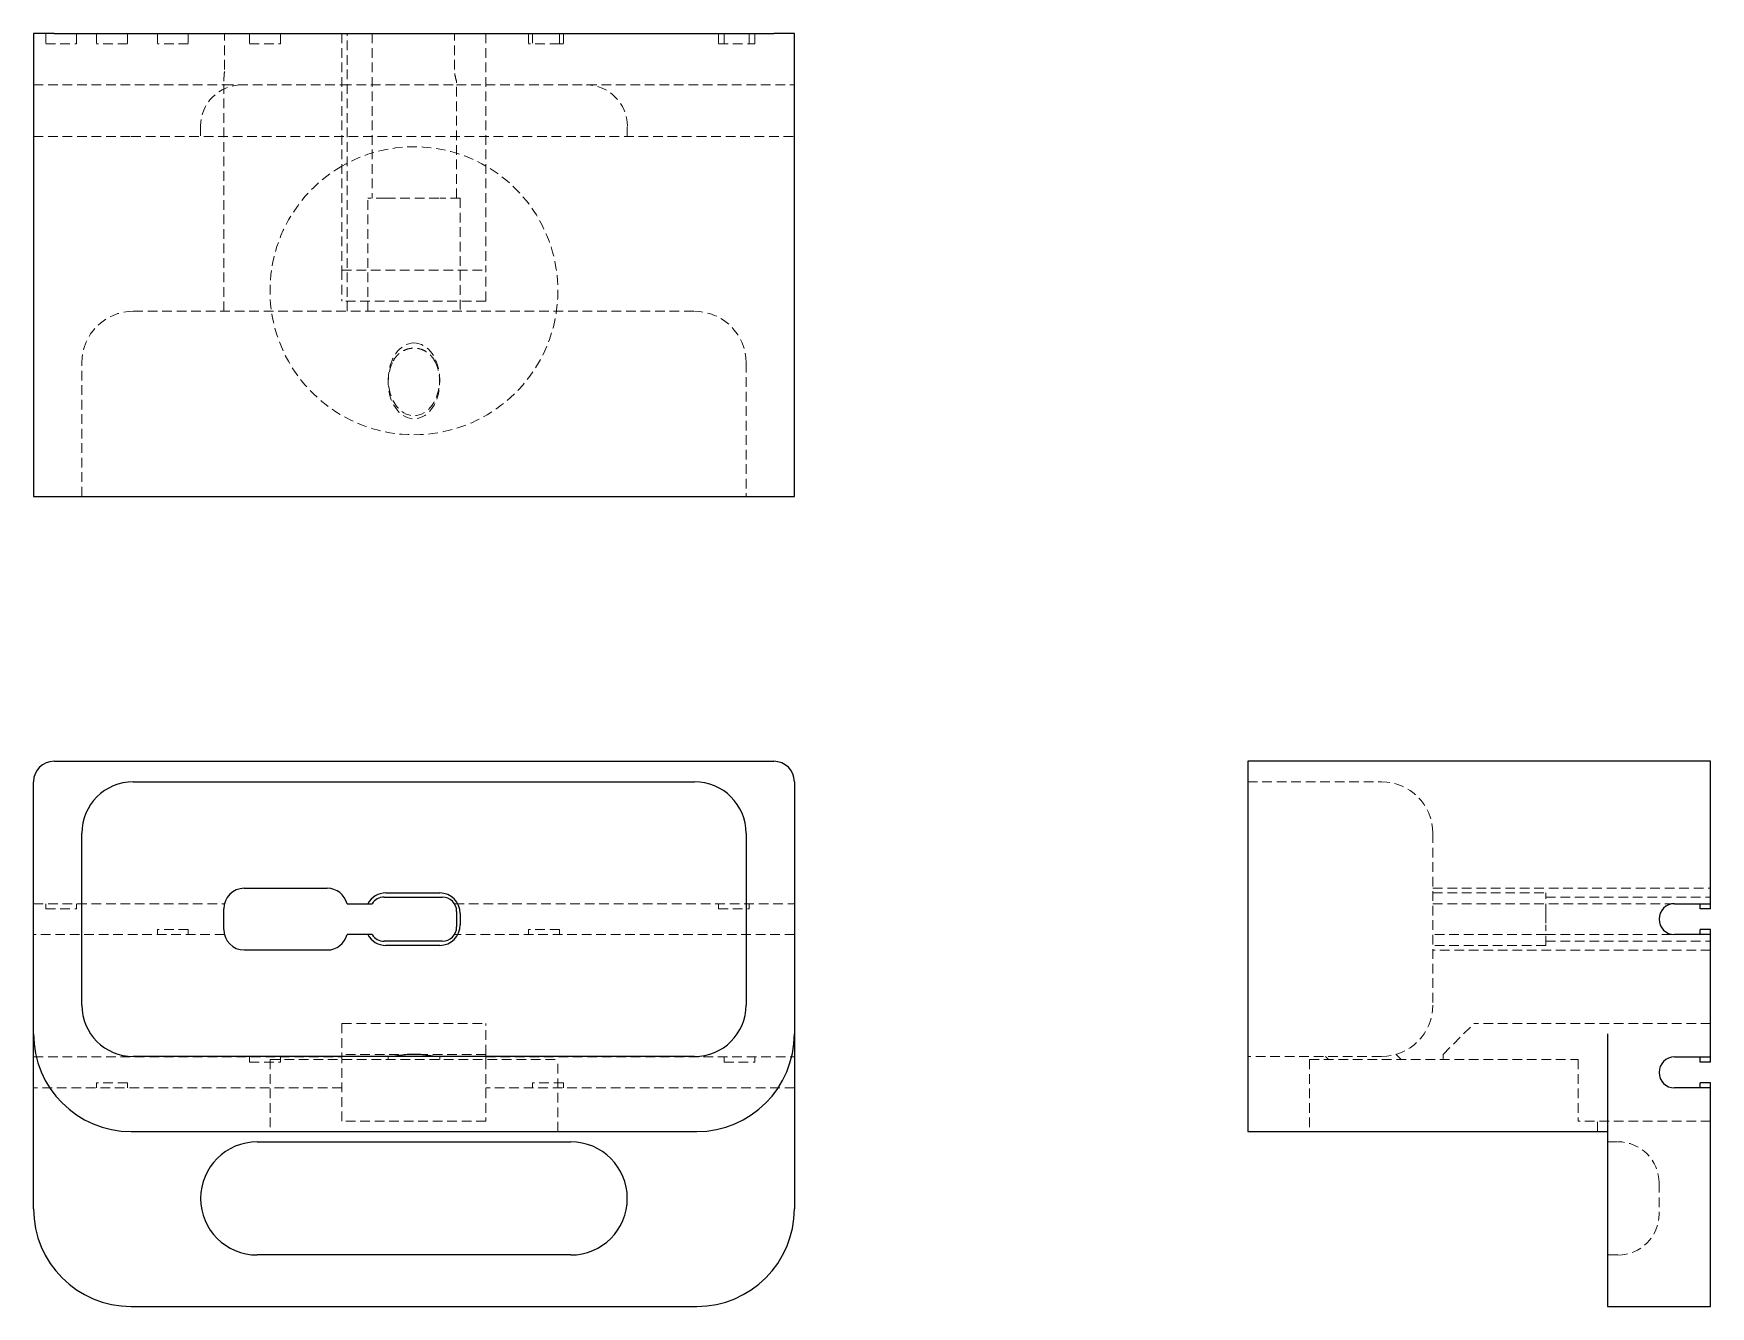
# Model space of a CAD drawing. Header units: millimetres. Extents: x 33 to 253, y 21 to 188.
import ezdxf

# ---------------------------------------------------------------- set-up
doc = ezdxf.new("R2010")
doc.units = ezdxf.units.MM
doc.linetypes.add('HIDDEN', pattern=[1.905, 1.27, -0.635])

msp = doc.modelspace()

# ---------------------------------------------------------------- linework, layer by layer
at = {"color": 7, "linetype": 'Continuous', "lineweight": 25}
for p, q in [((33, 188.41), (33, 127.59)), ((35.7, 188.41), (33, 188.41)), ((35.7, 188.41), (130.3, 188.41)), ((133, 188.41), (130.3, 188.41)), ((133, 127.59), (133, 188.41)), ((33, 127.59), (35.7, 127.59)), ((35.7, 127.59), (130.3, 127.59)), ((130.3, 127.59), (133, 127.59)), ((35.7, 92.81), (130.3, 92.81)), ((253.41, 92.81), (192.59, 92.81)), ((192.59, 92.81), (192.59, 90.11)), ((253.41, 90.11), (253.41, 92.81)), ((33, 57), (33, 90.11)), ((46.11, 90.11), (119.89, 90.11)), ((133, 90.11), (133, 57)), ((192.59, 90.11), (192.59, 57)), ((253.41, 74.09), (253.41, 90.11)), ((39.35, 60.78), (39.35, 83.35)), ((126.65, 83.35), (126.65, 60.78)), ((60.7, 76.12), (71.6, 76.12)), ((79.09, 74.97), (86.72, 74.97)), ((79.3, 75.51), (86.38, 75.51)), ((58, 70.72), (58, 73.42)), ((74.22, 74.09), (76.92, 74.09)), ((76.92, 74.09), (77.49, 74.09)), ((88.6, 73.08), (88.6, 71.05)), ((89.08, 72.81), (89.08, 71.32)), ((248.68, 74.09), (253.41, 74.09)), ((252.05, 73.42), (252.05, 74.09)), ((253.41, 73.42), (252.05, 73.42)), ((253.41, 73.42), (253.41, 74.09)), ((252.05, 70.04), (252.05, 70.72)), ((253.41, 70.72), (252.05, 70.72)), ((253.41, 70.04), (253.41, 70.72)), ((76.92, 70.04), (74.22, 70.04)), ((77.49, 70.04), (76.92, 70.04)), ((86.72, 69.17), (79.09, 69.17)), ((86.38, 68.62), (79.3, 68.62)), ((253.41, 70.04), (248.68, 70.04)), ((253.41, 53.96), (253.41, 70.04)), ((71.6, 68.01), (60.7, 68.01)), ((33, 34.03), (33, 57)), ((133, 57), (133, 34.03)), ((192.59, 57), (192.59, 44.16)), ((239.89, 57), (239.89, 34.03)), ((119.89, 54.03), (46.11, 54.03)), ((248.68, 53.96), (253.41, 53.96)), ((252.05, 53.28), (252.05, 53.96)), ((253.41, 53.28), (252.05, 53.28)), ((253.41, 53.28), (253.41, 53.96)), ((253.41, 49.91), (248.68, 49.91)), ((252.05, 49.91), (252.05, 50.58)), ((253.41, 50.58), (252.05, 50.58)), ((253.41, 49.91), (253.41, 50.58)), ((253.41, 34.03), (253.41, 49.91)), ((45.84, 44.16), (120.16, 44.16)), ((192.59, 44.16), (239.89, 44.16)), ((62.39, 42.81), (103.61, 42.81)), ((239.89, 34.03), (239.89, 21.19)), ((253.41, 21.19), (253.41, 34.03)), ((103.61, 27.95), (62.39, 27.95)), ((45.84, 21.19), (120.16, 21.19)), ((239.89, 21.19), (253.41, 21.19))]:
    msp.add_line(p, q, dxfattribs=at)
at = {"color": 7, "linetype": 'HIDDEN', "lineweight": 18}
for p, q in [((34.6, 188.41), (34.6, 187.05)), ((38.66, 187.05), (38.66, 188.41)), ((41.28, 188.41), (41.28, 187.05)), ((45.33, 188.41), (45.33, 187.05)), ((49.28, 188.41), (49.28, 187.05)), ((53.34, 188.41), (53.34, 187.05)), ((58.09, 183.68), (58.09, 188.41)), ((61.4, 188.41), (61.4, 187.05)), ((65.45, 187.05), (65.45, 188.41)), ((73.54, 188.41), (73.54, 157.32)), ((74.22, 151.92), (74.22, 188.41)), ((77.49, 188.41), (77.49, 166.78)), ((88.31, 183.68), (88.31, 188.41)), ((92.46, 188.41), (92.46, 157.32)), ((98.07, 188.41), (98.07, 187.05)), ((98.59, 188.41), (98.59, 187.05)), ((102.12, 188.41), (102.12, 187.05)), ((102.64, 188.41), (102.64, 187.05)), ((123.01, 188.41), (123.01, 187.05)), ((123.76, 188.41), (123.76, 187.05)), ((127.06, 187.05), (127.06, 188.41)), ((127.81, 187.05), (127.81, 188.41)), ((34.6, 187.05), (38.66, 187.05)), ((45.33, 187.05), (41.28, 187.05)), ((53.34, 187.05), (49.28, 187.05)), ((61.4, 187.05), (65.45, 187.05)), ((102.12, 187.05), (98.07, 187.05)), ((102.64, 187.05), (102.12, 187.05)), ((123.01, 187.05), (127.06, 187.05)), ((127.06, 187.05), (127.81, 187.05)), ((33, 181.65), (58, 181.65)), ((58, 151.92), (58, 182.16)), ((58, 181.65), (73.54, 181.65)), ((73.54, 181.65), (88.6, 181.65)), ((88.6, 166.78), (88.6, 181.92)), ((88.6, 181.65), (133, 181.65)), ((33, 174.89), (45.84, 174.89)), ((45.84, 174.89), (120.16, 174.89)), ((54.96, 176.24), (54.96, 174.89)), ((111.04, 174.89), (111.04, 176.24)), ((120.16, 174.89), (133, 174.89)), ((79.3, 166.78), (76.92, 166.78)), ((76.92, 151.92), (76.92, 166.78)), ((79.3, 166.78), (86.38, 166.78)), ((89.08, 166.78), (86.38, 166.78)), ((89.08, 166.78), (89.08, 151.92)), ((73.54, 157.32), (92.46, 157.32)), ((73.54, 157.32), (73.54, 153.27)), ((92.46, 153.27), (92.46, 157.32)), ((92.46, 153.27), (73.54, 153.27)), ((46.11, 151.92), (119.89, 151.92)), ((39.35, 127.59), (39.35, 145.16)), ((126.65, 145.16), (126.65, 127.59)), ((79.62, 142.98), (79.62, 142.57)), ((86.38, 142.57), (86.38, 142.98)), ((192.59, 90.11), (210.16, 90.11)), ((216.92, 83.35), (216.92, 60.78)), ((216.92, 76.12), (253.41, 76.12)), ((216.92, 75.51), (231.78, 75.51)), ((231.78, 72.81), (231.78, 75.51)), ((231.78, 74.97), (253.41, 74.97)), ((33, 74.09), (58.09, 74.09)), ((34.6, 74.09), (34.6, 73.42)), ((34.6, 73.42), (38.66, 73.42)), ((38.66, 73.42), (38.66, 74.09)), ((88.31, 74.09), (133, 74.09)), ((123.01, 74.09), (123.01, 73.42)), ((123.01, 73.42), (127.06, 73.42)), ((127.06, 73.42), (127.06, 74.09)), ((216.92, 74.09), (231.78, 74.09)), ((248.68, 74.09), (231.78, 74.09)), ((231.78, 72.81), (231.78, 71.32)), ((53.34, 70.72), (49.28, 70.72)), ((49.28, 70.72), (49.28, 70.04)), ((53.34, 70.04), (53.34, 70.72)), ((102.12, 70.72), (98.07, 70.72)), ((98.07, 70.72), (98.07, 70.04)), ((102.12, 70.04), (102.12, 70.72)), ((231.78, 68.62), (231.78, 71.32)), ((58.09, 70.04), (33, 70.04)), ((133, 70.04), (88.31, 70.04)), ((231.78, 70.04), (216.92, 70.04)), ((231.78, 68.62), (216.92, 68.62)), ((231.78, 70.04), (248.68, 70.04)), ((231.78, 69.17), (253.41, 69.17)), ((253.41, 68.01), (216.92, 68.01)), ((73.54, 58.35), (73.54, 54.3)), ((73.54, 58.35), (92.46, 58.35)), ((92.46, 54.3), (92.46, 58.35)), ((218.27, 54.3), (222.32, 58.35)), ((253.41, 58.35), (222.32, 58.35)), ((33, 53.96), (73.54, 53.96)), ((61.4, 53.96), (61.4, 53.28)), ((61.4, 53.28), (65.45, 53.28)), ((64.08, 53.62), (101.92, 53.62)), ((64.08, 53.62), (64.08, 44.16)), ((65.45, 53.28), (65.45, 53.96)), ((92.46, 54.3), (73.54, 54.3)), ((73.54, 54.3), (73.54, 53.62)), ((73.54, 45.51), (73.54, 53.62)), ((79.62, 54.03), (79.62, 53.62)), ((86.38, 53.62), (86.38, 54.03)), ((92.46, 53.62), (92.46, 54.3)), ((92.46, 53.96), (133, 53.96)), ((92.46, 53.62), (92.46, 45.51)), ((101.92, 44.16), (101.92, 53.62)), ((123.76, 53.96), (123.76, 53.28)), ((123.76, 53.28), (127.81, 53.28)), ((127.81, 53.28), (127.81, 53.96)), ((210.16, 54.03), (192.59, 54.03)), ((200.7, 53.62), (236.01, 53.62)), ((200.7, 53.62), (200.7, 44.16)), ((202.8, 54.03), (203.2, 53.62)), ((212.76, 53.62), (212.06, 54.32)), ((218.27, 53.62), (218.27, 54.3)), ((236.01, 53.62), (236.01, 45.51)), ((73.54, 49.91), (33, 49.91)), ((41.28, 50.58), (41.28, 49.91)), ((45.33, 50.58), (41.28, 50.58)), ((45.33, 49.91), (45.33, 50.58)), ((133, 49.91), (92.46, 49.91)), ((98.59, 50.58), (98.59, 49.91)), ((102.64, 50.58), (98.59, 50.58)), ((102.64, 49.91), (102.64, 50.58)), ((92.46, 45.51), (73.54, 45.51)), ((253.41, 45.51), (236.01, 45.51)), ((238.54, 44.16), (238.54, 45.51)), ((239.89, 42.81), (241.24, 42.81)), ((246.65, 37.41), (246.65, 33.35)), ((241.24, 27.95), (239.89, 27.95))]:
    msp.add_line(p, q, dxfattribs=at)
for centre, radius, start, end in [((60.36, 176.24), 5.41, 90, 180), ((105.64, 176.24), 5.41, 0, 90), ((83, 154.62), 18.92, 60, 120), ((83, 154.62), 18.92, 120, 60), ((46.11, 145.16), 6.76, 90, 180), ((119.89, 145.16), 6.76, 0, 90), ((210.16, 83.35), 6.76, 0, 90), ((210.16, 60.78), 6.76, 270, 0), ((241.24, 37.41), 5.41, 0, 90), ((241.24, 33.35), 5.41, 270, 0)]:
    msp.add_arc(centre, radius, start, end, dxfattribs=at)
at = {"color": 7, "linetype": 'Continuous', "lineweight": 25}
for centre, radius, start, end in [((35.7, 90.11), 2.7, 90, 180), ((130.3, 90.11), 2.7, 0, 90), ((46.11, 83.35), 6.76, 90, 180), ((119.89, 83.35), 6.76, 0, 90), ((60.7, 73.42), 2.7, 90, 180), ((71.6, 73.42), 2.7, 14.4775, 90), ((79.3, 72.81), 2.7, 90, 151.6406), ((79.09, 73.08), 1.89, 90, 147.5352), ((86.38, 72.81), 2.7, 0, 90), ((86.72, 73.08), 1.89, 0, 90), ((248.68, 72.07), 2.03, 90, 270), ((60.7, 70.72), 2.7, 180, 270), ((86.38, 71.32), 2.7, 270, 0), ((86.72, 71.05), 1.89, 270, 0), ((71.6, 70.72), 2.7, 270, 345.5225), ((79.3, 71.32), 2.7, 208.3594, 270), ((79.09, 71.05), 1.89, 212.4648, 270), ((46.11, 60.78), 6.76, 180, 270), ((119.89, 60.78), 6.76, 270, 0), ((45.84, 57), 12.84, 180, 270), ((120.16, 57), 12.84, 270, 0), ((248.68, 51.93), 2.03, 90, 270), ((62.39, 35.38), 7.43, 90, 270), ((103.61, 35.38), 7.43, 270, 90), ((45.84, 34.03), 12.84, 180, 270), ((120.16, 34.03), 12.84, 270, 0)]:
    msp.add_arc(centre, radius, start, end, dxfattribs=at)
at = {"color": 7, "linetype": 'HIDDEN', "lineweight": 18}
msp.add_ellipse((83, 142.98), major_axis=(0, 4.78), ratio=0.707107, dxfattribs=at)
msp.add_ellipse((83, 142.57), major_axis=(0, 4.78), ratio=0.707107, start_param=0.99833, end_param=5.284856, dxfattribs=at)
for points, knots in [([(58, 182.16), (58, 182.26), (58.01, 182.37), (58.02, 182.59), (58.04, 182.72), (58.07, 183.11), (58.09, 183.39), (58.09, 183.68)], [0, 0, 0, 0, 0.25, 0.25, 0.5, 0.5, 1, 1, 1, 1]), ([(88.6, 181.92), (88.6, 182.01), (88.59, 182.12), (88.53, 182.37), (88.49, 182.51), (88.42, 182.81), (88.38, 182.98), (88.33, 183.32), (88.31, 183.49), (88.31, 183.68)], [0, 0, 0, 0, 0.25, 0.25, 0.5, 0.5, 0.75, 0.75, 1, 1, 1, 1]), ([(85.84, 145.16), (85.71, 145.44), (85.56, 145.7), (85.27, 146.05), (85.17, 146.17), (84.95, 146.37), (84.83, 146.47), (84.46, 146.72), (84.19, 146.85), (83.61, 147.03), (83.3, 147.08), (82.85, 147.08), (82.7, 147.06), (82.4, 147.02), (82.25, 146.99), (81.96, 146.9), (81.82, 146.84), (81.55, 146.71), (81.42, 146.64), (81.17, 146.47), (81.05, 146.37), (80.83, 146.17), (80.73, 146.06), (80.44, 145.7), (80.29, 145.44), (80.16, 145.16)], [0, 0, 0, 0, 0.125, 0.125, 0.1875, 0.1875, 0.25, 0.25, 0.375, 0.375, 0.5, 0.5, 0.5625, 0.5625, 0.625, 0.625, 0.6875, 0.6875, 0.75, 0.75, 0.8125, 0.8125, 0.875, 0.875, 1, 1, 1, 1])]:
    msp.add_open_spline(points, degree=3, knots=knots, dxfattribs=at)
at = {"color": 7, "linetype": 'Continuous', "lineweight": 25}
msp.add_open_spline([(85.84, 54.03), (85.71, 54.03), (85.56, 54.04), (85.27, 54.09), (85.17, 54.1), (84.95, 54.14), (84.83, 54.15), (84.46, 54.21), (84.19, 54.24), (83.61, 54.29), (83.3, 54.3), (82.85, 54.3), (82.7, 54.3), (82.4, 54.29), (82.25, 54.28), (81.96, 54.25), (81.82, 54.24), (81.55, 54.21), (81.42, 54.19), (81.17, 54.15), (81.05, 54.14), (80.83, 54.1), (80.73, 54.09), (80.44, 54.04), (80.29, 54.03), (80.16, 54.03)], degree=3, knots=[0, 0, 0, 0, 0.125, 0.125, 0.1875, 0.1875, 0.25, 0.25, 0.375, 0.375, 0.5, 0.5, 0.5625, 0.5625, 0.625, 0.625, 0.6875, 0.6875, 0.75, 0.75, 0.8125, 0.8125, 0.875, 0.875, 1, 1, 1, 1], dxfattribs=at)

doc.saveas('drawing.dxf')
